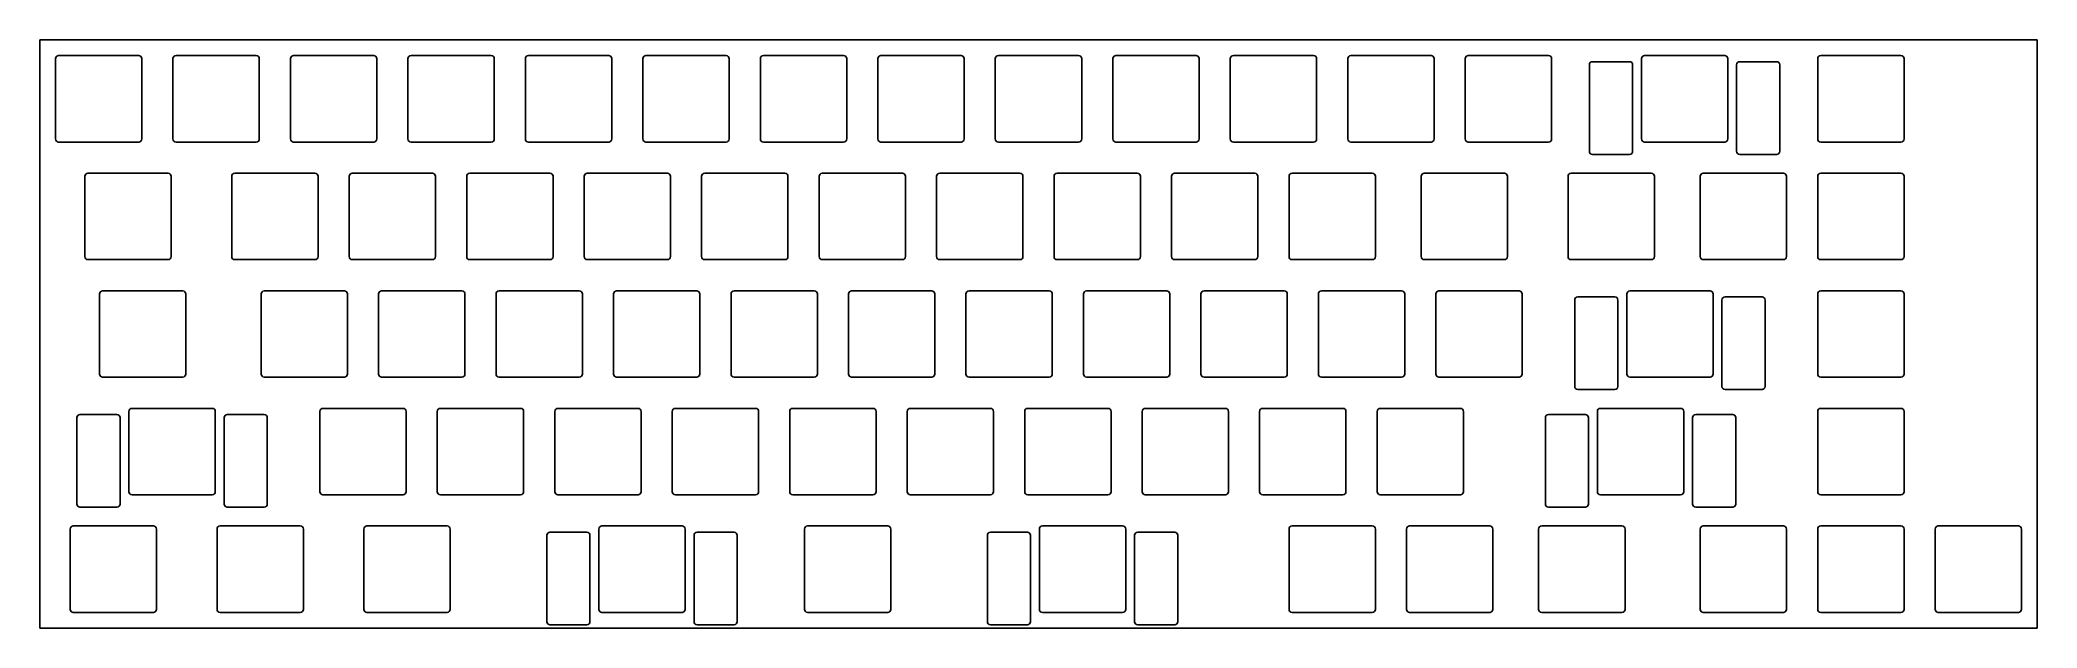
# Model space of a CAD drawing. Header units: millimetres. Extents: x 0 to 324, y -95 to 0.
import ezdxf

# ---------------------------------------------------------------- set-up
doc = ezdxf.new("R2010")
doc.units = ezdxf.units.MM

msp = doc.modelspace()

# ---------------------------------------------------------------- linework, layer by layer
for p, q in [((0, 0), (323.85, 0)), ((0, -95.25), (0, 0)), ((323.85, -95.25), (323.85, 0)), ((2.525, -3.025), (2.525, -16.025)), ((3.025, -2.525), (16.025, -2.525)), ((16.525, -3.025), (16.525, -16.025)), ((21.575, -3.025), (21.575, -16.025)), ((22.075, -2.525), (35.075, -2.525)), ((35.575, -3.025), (35.575, -16.025)), ((40.625, -3.025), (40.625, -16.025)), ((41.125, -2.525), (54.125, -2.525)), ((54.625, -3.025), (54.625, -16.025)), ((59.675, -3.025), (59.675, -16.025)), ((60.175, -2.525), (73.175, -2.525)), ((73.675, -3.025), (73.675, -16.025)), ((78.725, -3.025), (78.725, -16.025)), ((79.225, -2.525), (92.225, -2.525)), ((92.725, -3.025), (92.725, -16.025)), ((97.775, -3.025), (97.775, -16.025)), ((98.275, -2.525), (111.275, -2.525)), ((111.775, -3.025), (111.775, -16.025)), ((116.825, -3.025), (116.825, -16.025)), ((117.325, -2.525), (130.325, -2.525)), ((130.825, -3.025), (130.825, -16.025)), ((135.875, -3.025), (135.875, -16.025)), ((136.375, -2.525), (149.375, -2.525)), ((149.875, -3.025), (149.875, -16.025)), ((154.925, -3.025), (154.925, -16.025)), ((155.425, -2.525), (168.425, -2.525)), ((168.925, -3.025), (168.925, -16.025)), ((173.975, -3.025), (173.975, -16.025)), ((174.475, -2.525), (187.475, -2.525)), ((187.975, -3.025), (187.975, -16.025)), ((193.025, -3.025), (193.025, -16.025)), ((193.525, -2.525), (206.525, -2.525)), ((207.025, -3.025), (207.025, -16.025)), ((212.075, -3.025), (212.075, -16.025)), ((212.575, -2.525), (225.575, -2.525)), ((226.075, -3.025), (226.075, -16.025)), ((231.125, -3.025), (231.125, -16.025)), ((231.625, -2.525), (244.625, -2.525)), ((245.125, -3.025), (245.125, -16.025)), ((259.7, -3.025), (259.7, -16.025)), ((260.2, -2.525), (273.2, -2.525)), ((273.7, -3.025), (273.7, -16.025)), ((288.275, -3.025), (288.275, -16.025)), ((288.775, -2.525), (301.775, -2.525)), ((302.275, -3.025), (302.275, -16.025)), ((251.262, -4.025), (251.262, -18.025)), ((251.762, -3.525), (257.762, -3.525)), ((258.262, -4.025), (258.262, -18.025)), ((275.138, -4.025), (275.138, -18.025)), ((275.638, -3.525), (281.638, -3.525)), ((282.138, -4.025), (282.138, -18.025)), ((3.025, -16.525), (16.025, -16.525)), ((22.075, -16.525), (35.075, -16.525)), ((41.125, -16.525), (54.125, -16.525)), ((60.175, -16.525), (73.175, -16.525)), ((79.225, -16.525), (92.225, -16.525)), ((98.275, -16.525), (111.275, -16.525)), ((117.325, -16.525), (130.325, -16.525)), ((136.375, -16.525), (149.375, -16.525)), ((155.425, -16.525), (168.425, -16.525)), ((174.475, -16.525), (187.475, -16.525)), ((193.525, -16.525), (206.525, -16.525)), ((212.575, -16.525), (225.575, -16.525)), ((231.625, -16.525), (244.625, -16.525)), ((251.762, -18.525), (257.762, -18.525)), ((260.2, -16.525), (273.2, -16.525)), ((275.638, -18.525), (281.638, -18.525)), ((288.775, -16.525), (301.775, -16.525)), ((7.2875, -22.075), (7.2875, -35.075)), ((7.7875, -21.575), (20.7875, -21.575)), ((21.2875, -22.075), (21.2875, -35.075)), ((31.1, -22.075), (31.1, -35.075)), ((31.6, -21.575), (44.6, -21.575)), ((45.1, -22.075), (45.1, -35.075)), ((50.15, -22.075), (50.15, -35.075)), ((50.65, -21.575), (63.65, -21.575)), ((64.15, -22.075), (64.15, -35.075)), ((69.2, -22.075), (69.2, -35.075)), ((69.7, -21.575), (82.7, -21.575)), ((83.2, -22.075), (83.2, -35.075)), ((88.25, -22.075), (88.25, -35.075)), ((88.75, -21.575), (101.75, -21.575)), ((102.25, -22.075), (102.25, -35.075)), ((107.3, -22.075), (107.3, -35.075)), ((107.8, -21.575), (120.8, -21.575)), ((121.3, -22.075), (121.3, -35.075)), ((126.35, -22.075), (126.35, -35.075)), ((126.85, -21.575), (139.85, -21.575)), ((140.35, -22.075), (140.35, -35.075)), ((145.4, -22.075), (145.4, -35.075)), ((145.9, -21.575), (158.9, -21.575)), ((159.4, -22.075), (159.4, -35.075)), ((164.45, -22.075), (164.45, -35.075)), ((164.95, -21.575), (177.95, -21.575)), ((178.45, -22.075), (178.45, -35.075)), ((183.5, -22.075), (183.5, -35.075)), ((184, -21.575), (197, -21.575)), ((197.5, -22.075), (197.5, -35.075)), ((202.55, -22.075), (202.55, -35.075)), ((203.05, -21.575), (216.05, -21.575)), ((216.55, -22.075), (216.55, -35.075)), ((223.98125, -22.075), (223.98125, -35.075)), ((224.48125, -21.575), (237.48125, -21.575)), ((237.98125, -22.075), (237.98125, -35.075)), ((247.79375, -22.075), (247.79375, -35.075)), ((248.29375, -21.575), (261.29375, -21.575)), ((261.79375, -22.075), (261.79375, -35.075)), ((269.225, -22.075), (269.225, -35.075)), ((269.725, -21.575), (282.725, -21.575)), ((283.225, -22.075), (283.225, -35.075)), ((288.275, -22.075), (288.275, -35.075)), ((288.775, -21.575), (301.775, -21.575)), ((302.275, -22.075), (302.275, -35.075)), ((7.7875, -35.575), (20.7875, -35.575)), ((31.6, -35.575), (44.6, -35.575)), ((50.65, -35.575), (63.65, -35.575)), ((69.7, -35.575), (82.7, -35.575)), ((88.75, -35.575), (101.75, -35.575)), ((107.8, -35.575), (120.8, -35.575)), ((126.85, -35.575), (139.85, -35.575)), ((145.9, -35.575), (158.9, -35.575)), ((164.95, -35.575), (177.95, -35.575)), ((184, -35.575), (197, -35.575)), ((203.05, -35.575), (216.05, -35.575)), ((224.48125, -35.575), (237.48125, -35.575)), ((248.29375, -35.575), (261.29375, -35.575)), ((269.725, -35.575), (282.725, -35.575)), ((288.775, -35.575), (301.775, -35.575)), ((9.66875, -41.125), (9.66875, -54.125)), ((10.16875, -40.625), (23.16875, -40.625)), ((23.66875, -41.125), (23.66875, -54.125)), ((35.8625, -41.125), (35.8625, -54.125)), ((36.3625, -40.625), (49.3625, -40.625)), ((49.8625, -41.125), (49.8625, -54.125)), ((54.9125, -41.125), (54.9125, -54.125)), ((55.4125, -40.625), (68.4125, -40.625)), ((68.9125, -41.125), (68.9125, -54.125)), ((73.9625, -41.125), (73.9625, -54.125)), ((74.4625, -40.625), (87.4625, -40.625)), ((87.9625, -41.125), (87.9625, -54.125)), ((93.0125, -41.125), (93.0125, -54.125)), ((93.5125, -40.625), (106.5125, -40.625)), ((107.0125, -41.125), (107.0125, -54.125)), ((112.0625, -41.125), (112.0625, -54.125)), ((112.5625, -40.625), (125.5625, -40.625)), ((126.0625, -41.125), (126.0625, -54.125)), ((131.1125, -41.125), (131.1125, -54.125)), ((131.6125, -40.625), (144.6125, -40.625)), ((145.1125, -41.125), (145.1125, -54.125)), ((150.1625, -41.125), (150.1625, -54.125)), ((150.6625, -40.625), (163.6625, -40.625)), ((164.1625, -41.125), (164.1625, -54.125)), ((169.2125, -41.125), (169.2125, -54.125)), ((169.7125, -40.625), (182.7125, -40.625)), ((183.2125, -41.125), (183.2125, -54.125)), ((188.2625, -41.125), (188.2625, -54.125)), ((188.7625, -40.625), (201.7625, -40.625)), ((202.2625, -41.125), (202.2625, -54.125)), ((207.3125, -41.125), (207.3125, -54.125)), ((207.8125, -40.625), (220.8125, -40.625)), ((221.3125, -41.125), (221.3125, -54.125)), ((226.3625, -41.125), (226.3625, -54.125)), ((226.8625, -40.625), (239.8625, -40.625)), ((240.3625, -41.125), (240.3625, -54.125)), ((249.38075, -41.625), (255.38075, -41.625)), ((257.31875, -41.125), (257.31875, -54.125)), ((257.81875, -40.625), (270.81875, -40.625)), ((271.31875, -41.125), (271.31875, -54.125)), ((273.25675, -41.625), (279.25675, -41.625)), ((288.275, -41.125), (288.275, -54.125)), ((288.775, -40.625), (301.775, -40.625)), ((302.275, -41.125), (302.275, -54.125)), ((248.88075, -42.125), (248.88075, -56.125)), ((255.88075, -42.125), (255.88075, -56.125)), ((272.75675, -42.125), (272.75675, -56.125)), ((279.75675, -42.125), (279.75675, -56.125)), ((10.16875, -54.625), (23.16875, -54.625)), ((36.3625, -54.625), (49.3625, -54.625)), ((55.4125, -54.625), (68.4125, -54.625)), ((74.4625, -54.625), (87.4625, -54.625)), ((93.5125, -54.625), (106.5125, -54.625)), ((112.5625, -54.625), (125.5625, -54.625)), ((131.6125, -54.625), (144.6125, -54.625)), ((150.6625, -54.625), (163.6625, -54.625)), ((169.7125, -54.625), (182.7125, -54.625)), ((188.7625, -54.625), (201.7625, -54.625)), ((207.8125, -54.625), (220.8125, -54.625)), ((226.8625, -54.625), (239.8625, -54.625)), ((257.81875, -54.625), (270.81875, -54.625)), ((288.775, -54.625), (301.775, -54.625)), ((249.38075, -56.625), (255.38075, -56.625)), ((273.25675, -56.625), (279.25675, -56.625)), ((5.99325, -61.175), (5.99325, -75.175)), ((6.49325, -60.675), (12.49325, -60.675)), ((12.99325, -61.175), (12.99325, -75.175)), ((14.43125, -60.175), (14.43125, -73.175)), ((14.93125, -59.675), (27.93125, -59.675)), ((28.43125, -60.175), (28.43125, -73.175)), ((29.86925, -61.175), (29.86925, -75.175)), ((30.36925, -60.675), (36.36925, -60.675)), ((36.86925, -61.175), (36.86925, -75.175)), ((45.3875, -60.175), (45.3875, -73.175)), ((45.8875, -59.675), (58.8875, -59.675)), ((59.3875, -60.175), (59.3875, -73.175)), ((64.4375, -60.175), (64.4375, -73.175)), ((64.9375, -59.675), (77.9375, -59.675)), ((78.4375, -60.175), (78.4375, -73.175)), ((83.4875, -60.175), (83.4875, -73.175)), ((83.9875, -59.675), (96.9875, -59.675)), ((97.4875, -60.175), (97.4875, -73.175)), ((102.5375, -60.175), (102.5375, -73.175)), ((103.0375, -59.675), (116.0375, -59.675)), ((116.5375, -60.175), (116.5375, -73.175)), ((121.5875, -60.175), (121.5875, -73.175)), ((122.0875, -59.675), (135.0875, -59.675)), ((135.5875, -60.175), (135.5875, -73.175)), ((140.6375, -60.175), (140.6375, -73.175)), ((141.1375, -59.675), (154.1375, -59.675)), ((154.6375, -60.175), (154.6375, -73.175)), ((159.6875, -60.175), (159.6875, -73.175)), ((160.1875, -59.675), (173.1875, -59.675)), ((173.6875, -60.175), (173.6875, -73.175)), ((178.7375, -60.175), (178.7375, -73.175)), ((179.2375, -59.675), (192.2375, -59.675)), ((192.7375, -60.175), (192.7375, -73.175)), ((197.7875, -60.175), (197.7875, -73.175)), ((198.2875, -59.675), (211.2875, -59.675)), ((211.7875, -60.175), (211.7875, -73.175)), ((216.8375, -60.175), (216.8375, -73.175)), ((217.3375, -59.675), (230.3375, -59.675)), ((230.8375, -60.175), (230.8375, -73.175)), ((244.11825, -61.175), (244.11825, -75.175)), ((244.61825, -60.675), (250.61825, -60.675)), ((251.11825, -61.175), (251.11825, -75.175)), ((252.55625, -60.175), (252.55625, -73.175)), ((253.05625, -59.675), (266.05625, -59.675)), ((266.55625, -60.175), (266.55625, -73.175)), ((267.99425, -61.175), (267.99425, -75.175)), ((268.49425, -60.675), (274.49425, -60.675)), ((274.99425, -61.175), (274.99425, -75.175)), ((288.275, -60.175), (288.275, -73.175)), ((288.775, -59.675), (301.775, -59.675)), ((302.275, -60.175), (302.275, -73.175)), ((14.93125, -73.675), (27.93125, -73.675)), ((45.8875, -73.675), (58.8875, -73.675)), ((64.9375, -73.675), (77.9375, -73.675)), ((83.9875, -73.675), (96.9875, -73.675)), ((103.0375, -73.675), (116.0375, -73.675)), ((122.0875, -73.675), (135.0875, -73.675)), ((141.1375, -73.675), (154.1375, -73.675)), ((160.1875, -73.675), (173.1875, -73.675)), ((179.2375, -73.675), (192.2375, -73.675)), ((198.2875, -73.675), (211.2875, -73.675)), ((217.3375, -73.675), (230.3375, -73.675)), ((253.05625, -73.675), (266.05625, -73.675)), ((288.775, -73.675), (301.775, -73.675)), ((6.49325, -75.675), (12.49325, -75.675)), ((30.36925, -75.675), (36.36925, -75.675)), ((244.61825, -75.675), (250.61825, -75.675)), ((268.49425, -75.675), (274.49425, -75.675)), ((4.90625, -79.225), (4.90625, -92.225)), ((5.40625, -78.725), (18.40625, -78.725)), ((18.90625, -79.225), (18.90625, -92.225)), ((28.71875, -79.225), (28.71875, -92.225)), ((29.21875, -78.725), (42.21875, -78.725)), ((42.71875, -79.225), (42.71875, -92.225)), ((52.53125, -79.225), (52.53125, -92.225)), ((53.03125, -78.725), (66.03125, -78.725)), ((66.53125, -79.225), (66.53125, -92.225)), ((82.19325, -80.225), (82.19325, -94.225)), ((82.69325, -79.725), (88.69325, -79.725)), ((89.19325, -80.225), (89.19325, -94.225)), ((90.63125, -79.225), (90.63125, -92.225)), ((91.13125, -78.725), (104.13125, -78.725)), ((104.63125, -79.225), (104.63125, -92.225)), ((106.06925, -80.225), (106.06925, -94.225)), ((106.56925, -79.725), (112.56925, -79.725)), ((113.06925, -80.225), (113.06925, -94.225)), ((123.96875, -79.225), (123.96875, -92.225)), ((124.46875, -78.725), (137.46875, -78.725)), ((137.96875, -79.225), (137.96875, -92.225)), ((153.63075, -80.225), (153.63075, -94.225)), ((154.13075, -79.725), (160.13075, -79.725)), ((160.63075, -80.225), (160.63075, -94.225)), ((162.06875, -79.225), (162.06875, -92.225)), ((162.56875, -78.725), (175.56875, -78.725)), ((176.06875, -79.225), (176.06875, -92.225)), ((177.50675, -80.225), (177.50675, -94.225)), ((178.00675, -79.725), (184.00675, -79.725)), ((184.50675, -80.225), (184.50675, -94.225)), ((202.55, -79.225), (202.55, -92.225)), ((203.05, -78.725), (216.05, -78.725)), ((216.55, -79.225), (216.55, -92.225)), ((221.6, -79.225), (221.6, -92.225)), ((222.1, -78.725), (235.1, -78.725)), ((235.6, -79.225), (235.6, -92.225)), ((243.03125, -79.225), (243.03125, -92.225)), ((243.53125, -78.725), (256.53125, -78.725)), ((257.03125, -79.225), (257.03125, -92.225)), ((269.225, -79.225), (269.225, -92.225)), ((269.725, -78.725), (282.725, -78.725)), ((283.225, -79.225), (283.225, -92.225)), ((288.275, -79.225), (288.275, -92.225)), ((288.775, -78.725), (301.775, -78.725)), ((302.275, -79.225), (302.275, -92.225)), ((307.325, -79.225), (307.325, -92.225)), ((307.825, -78.725), (320.825, -78.725)), ((321.325, -79.225), (321.325, -92.225)), ((5.40625, -92.725), (18.40625, -92.725)), ((29.21875, -92.725), (42.21875, -92.725)), ((53.03125, -92.725), (66.03125, -92.725)), ((91.13125, -92.725), (104.13125, -92.725)), ((124.46875, -92.725), (137.46875, -92.725)), ((162.56875, -92.725), (175.56875, -92.725)), ((203.05, -92.725), (216.05, -92.725)), ((222.1, -92.725), (235.1, -92.725)), ((243.53125, -92.725), (256.53125, -92.725)), ((269.725, -92.725), (282.725, -92.725)), ((288.775, -92.725), (301.775, -92.725)), ((307.825, -92.725), (320.825, -92.725)), ((0, -95.25), (323.85, -95.25)), ((82.69325, -94.725), (88.69325, -94.725)), ((106.56925, -94.725), (112.56925, -94.725)), ((154.13075, -94.725), (160.13075, -94.725)), ((178.00675, -94.725), (184.00675, -94.725))]:
    msp.add_line(p, q)
for centre, start, end in [((3.025, -3.025), 90, 180), ((16.025, -3.025), 0, 90), ((22.075, -3.025), 90, 180), ((35.075, -3.025), 0, 90), ((41.125, -3.025), 90, 180), ((54.125, -3.025), 0, 90), ((60.175, -3.025), 90, 180), ((73.175, -3.025), 0, 90), ((79.225, -3.025), 90, 180), ((92.225, -3.025), 0, 90), ((98.275, -3.025), 90, 180), ((111.275, -3.025), 0, 90), ((117.325, -3.025), 90, 180), ((130.325, -3.025), 0, 90), ((136.375, -3.025), 90, 180), ((149.375, -3.025), 0, 90), ((155.425, -3.025), 90, 180), ((168.425, -3.025), 0, 90), ((174.475, -3.025), 90, 180), ((187.475, -3.025), 0, 90), ((193.525, -3.025), 90, 180), ((206.525, -3.025), 0, 90), ((212.575, -3.025), 90, 180), ((225.575, -3.025), 0, 90), ((231.625, -3.025), 90, 180), ((244.625, -3.025), 0, 90), ((260.2, -3.025), 90, 180), ((273.2, -3.025), 0, 90), ((288.775, -3.025), 90, 180), ((301.775, -3.025), 0, 90), ((251.762, -4.025), 90, 180), ((257.762, -4.025), 0, 90), ((275.638, -4.025), 90, 180), ((281.638, -4.025), 0, 90), ((3.025, -16.025), 180, 270), ((16.025, -16.025), 270, 0), ((22.075, -16.025), 180, 270), ((35.075, -16.025), 270, 0), ((41.125, -16.025), 180, 270), ((54.125, -16.025), 270, 0), ((60.175, -16.025), 180, 270), ((73.175, -16.025), 270, 0), ((79.225, -16.025), 180, 270), ((92.225, -16.025), 270, 0), ((98.275, -16.025), 180, 270), ((111.275, -16.025), 270, 0), ((117.325, -16.025), 180, 270), ((130.325, -16.025), 270, 0), ((136.375, -16.025), 180, 270), ((149.375, -16.025), 270, 0), ((155.425, -16.025), 180, 270), ((168.425, -16.025), 270, 0), ((174.475, -16.025), 180, 270), ((187.475, -16.025), 270, 0), ((193.525, -16.025), 180, 270), ((206.525, -16.025), 270, 0), ((212.575, -16.025), 180, 270), ((225.575, -16.025), 270, 0), ((231.625, -16.025), 180, 270), ((244.625, -16.025), 270, 0), ((260.2, -16.025), 180, 270), ((273.2, -16.025), 270, 0), ((288.775, -16.025), 180, 270), ((301.775, -16.025), 270, 0), ((251.762, -18.025), 180, 270), ((257.762, -18.025), 270, 0), ((275.638, -18.025), 180, 270), ((281.638, -18.025), 270, 0), ((7.7875, -22.075), 90, 180), ((20.7875, -22.075), 0, 90), ((31.6, -22.075), 90, 180), ((44.6, -22.075), 0, 90), ((50.65, -22.075), 90, 180), ((63.65, -22.075), 0, 90), ((69.7, -22.075), 90, 180), ((82.7, -22.075), 0, 90), ((88.75, -22.075), 90, 180), ((101.75, -22.075), 0, 90), ((107.8, -22.075), 90, 180), ((120.8, -22.075), 0, 90), ((126.85, -22.075), 90, 180), ((139.85, -22.075), 0, 90), ((145.9, -22.075), 90, 180), ((158.9, -22.075), 0, 90), ((164.95, -22.075), 90, 180), ((177.95, -22.075), 0, 90), ((184, -22.075), 90, 180), ((197, -22.075), 0, 90), ((203.05, -22.075), 90, 180), ((216.05, -22.075), 0, 90), ((224.48125, -22.075), 90, 180), ((237.48125, -22.075), 0, 90), ((248.29375, -22.075), 90, 180), ((261.29375, -22.075), 0, 90), ((269.725, -22.075), 90, 180), ((282.725, -22.075), 0, 90), ((288.775, -22.075), 90, 180), ((301.775, -22.075), 0, 90), ((7.7875, -35.075), 180, 270), ((20.7875, -35.075), 270, 0), ((31.6, -35.075), 180, 270), ((44.6, -35.075), 270, 0), ((50.65, -35.075), 180, 270), ((63.65, -35.075), 270, 0), ((69.7, -35.075), 180, 270), ((82.7, -35.075), 270, 0), ((88.75, -35.075), 180, 270), ((101.75, -35.075), 270, 0), ((107.8, -35.075), 180, 270), ((120.8, -35.075), 270, 0), ((126.85, -35.075), 180, 270), ((139.85, -35.075), 270, 0), ((145.9, -35.075), 180, 270), ((158.9, -35.075), 270, 0), ((164.95, -35.075), 180, 270), ((177.95, -35.075), 270, 0), ((184, -35.075), 180, 270), ((197, -35.075), 270, 0), ((203.05, -35.075), 180, 270), ((216.05, -35.075), 270, 0), ((224.48125, -35.075), 180, 270), ((237.48125, -35.075), 270, 0), ((248.29375, -35.075), 180, 270), ((261.29375, -35.075), 270, 0), ((269.725, -35.075), 180, 270), ((282.725, -35.075), 270, 0), ((288.775, -35.075), 180, 270), ((301.775, -35.075), 270, 0), ((10.16875, -41.125), 90, 180), ((23.16875, -41.125), 0, 90), ((36.3625, -41.125), 90, 180), ((49.3625, -41.125), 0, 90), ((55.4125, -41.125), 90, 180), ((68.4125, -41.125), 0, 90), ((74.4625, -41.125), 90, 180), ((87.4625, -41.125), 0, 90), ((93.5125, -41.125), 90, 180), ((106.5125, -41.125), 0, 90), ((112.5625, -41.125), 90, 180), ((125.5625, -41.125), 0, 90), ((131.6125, -41.125), 90, 180), ((144.6125, -41.125), 0, 90), ((150.6625, -41.125), 90, 180), ((163.6625, -41.125), 0, 90), ((169.7125, -41.125), 90, 180), ((182.7125, -41.125), 0, 90), ((188.7625, -41.125), 90, 180), ((201.7625, -41.125), 0, 90), ((207.8125, -41.125), 90, 180), ((220.8125, -41.125), 0, 90), ((226.8625, -41.125), 90, 180), ((239.8625, -41.125), 0, 90), ((249.38075, -42.125), 90, 180), ((255.38075, -42.125), 0, 90), ((257.81875, -41.125), 90, 180), ((270.81875, -41.125), 0, 90), ((273.25675, -42.125), 90, 180), ((279.25675, -42.125), 0, 90), ((288.775, -41.125), 90, 180), ((301.775, -41.125), 0, 90), ((10.16875, -54.125), 180, 270), ((23.16875, -54.125), 270, 0), ((36.3625, -54.125), 180, 270), ((49.3625, -54.125), 270, 0), ((55.4125, -54.125), 180, 270), ((68.4125, -54.125), 270, 0), ((74.4625, -54.125), 180, 270), ((87.4625, -54.125), 270, 0), ((93.5125, -54.125), 180, 270), ((106.5125, -54.125), 270, 0), ((112.5625, -54.125), 180, 270), ((125.5625, -54.125), 270, 0), ((131.6125, -54.125), 180, 270), ((144.6125, -54.125), 270, 0), ((150.6625, -54.125), 180, 270), ((163.6625, -54.125), 270, 0), ((169.7125, -54.125), 180, 270), ((182.7125, -54.125), 270, 0), ((188.7625, -54.125), 180, 270), ((201.7625, -54.125), 270, 0), ((207.8125, -54.125), 180, 270), ((220.8125, -54.125), 270, 0), ((226.8625, -54.125), 180, 270), ((239.8625, -54.125), 270, 0), ((257.81875, -54.125), 180, 270), ((270.81875, -54.125), 270, 0), ((288.775, -54.125), 180, 270), ((301.775, -54.125), 270, 0), ((249.38075, -56.125), 180, 270), ((255.38075, -56.125), 270, 0), ((273.25675, -56.125), 180, 270), ((279.25675, -56.125), 270, 0), ((6.49325, -61.175), 90, 180), ((12.49325, -61.175), 0, 90), ((14.93125, -60.175), 90, 180), ((27.93125, -60.175), 0, 90), ((30.36925, -61.175), 90, 180), ((36.36925, -61.175), 0, 90), ((45.8875, -60.175), 90, 180), ((58.8875, -60.175), 0, 90), ((64.9375, -60.175), 90, 180), ((77.9375, -60.175), 0, 90), ((83.9875, -60.175), 90, 180), ((96.9875, -60.175), 0, 90), ((103.0375, -60.175), 90, 180), ((116.0375, -60.175), 0, 90), ((122.0875, -60.175), 90, 180), ((135.0875, -60.175), 0, 90), ((141.1375, -60.175), 90, 180), ((154.1375, -60.175), 0, 90), ((160.1875, -60.175), 90, 180), ((173.1875, -60.175), 0, 90), ((179.2375, -60.175), 90, 180), ((192.2375, -60.175), 0, 90), ((198.2875, -60.175), 90, 180), ((211.2875, -60.175), 0, 90), ((217.3375, -60.175), 90, 180), ((230.3375, -60.175), 0, 90), ((244.61825, -61.175), 90, 180), ((250.61825, -61.175), 0, 90), ((253.05625, -60.175), 90, 180), ((266.05625, -60.175), 0, 90), ((268.49425, -61.175), 90, 180), ((274.49425, -61.175), 0, 90), ((288.775, -60.175), 90, 180), ((301.775, -60.175), 0, 90), ((14.93125, -73.175), 180, 270), ((27.93125, -73.175), 270, 0), ((45.8875, -73.175), 180, 270), ((58.8875, -73.175), 270, 0), ((64.9375, -73.175), 180, 270), ((77.9375, -73.175), 270, 0), ((83.9875, -73.175), 180, 270), ((96.9875, -73.175), 270, 0), ((103.0375, -73.175), 180, 270), ((116.0375, -73.175), 270, 0), ((122.0875, -73.175), 180, 270), ((135.0875, -73.175), 270, 0), ((141.1375, -73.175), 180, 270), ((154.1375, -73.175), 270, 0), ((160.1875, -73.175), 180, 270), ((173.1875, -73.175), 270, 0), ((179.2375, -73.175), 180, 270), ((192.2375, -73.175), 270, 0), ((198.2875, -73.175), 180, 270), ((211.2875, -73.175), 270, 0), ((217.3375, -73.175), 180, 270), ((230.3375, -73.175), 270, 0), ((253.05625, -73.175), 180, 270), ((266.05625, -73.175), 270, 0), ((288.775, -73.175), 180, 270), ((301.775, -73.175), 270, 0), ((6.49325, -75.175), 180, 270), ((12.49325, -75.175), 270, 0), ((30.36925, -75.175), 180, 270), ((36.36925, -75.175), 270, 0), ((244.61825, -75.175), 180, 270), ((250.61825, -75.175), 270, 0), ((268.49425, -75.175), 180, 270), ((274.49425, -75.175), 270, 0), ((5.40625, -79.225), 90, 180), ((18.40625, -79.225), 0, 90), ((29.21875, -79.225), 90, 180), ((42.21875, -79.225), 0, 90), ((53.03125, -79.225), 90, 180), ((66.03125, -79.225), 0, 90), ((82.69325, -80.225), 90, 180), ((88.69325, -80.225), 0, 90), ((91.13125, -79.225), 90, 180), ((104.13125, -79.225), 0, 90), ((106.56925, -80.225), 90, 180), ((112.56925, -80.225), 0, 90), ((124.46875, -79.225), 90, 180), ((137.46875, -79.225), 0, 90), ((154.13075, -80.225), 90, 180), ((160.13075, -80.225), 0, 90), ((162.56875, -79.225), 90, 180), ((175.56875, -79.225), 0, 90), ((178.00675, -80.225), 90, 180), ((184.00675, -80.225), 0, 90), ((203.05, -79.225), 90, 180), ((216.05, -79.225), 0, 90), ((222.1, -79.225), 90, 180), ((235.1, -79.225), 0, 90), ((243.53125, -79.225), 90, 180), ((256.53125, -79.225), 0, 90), ((269.725, -79.225), 90, 180), ((282.725, -79.225), 0, 90), ((288.775, -79.225), 90, 180), ((301.775, -79.225), 0, 90), ((307.825, -79.225), 90, 180), ((320.825, -79.225), 0, 90), ((5.40625, -92.225), 180, 270), ((18.40625, -92.225), 270, 0), ((29.21875, -92.225), 180, 270), ((42.21875, -92.225), 270, 0), ((53.03125, -92.225), 180, 270), ((66.03125, -92.225), 270, 0), ((91.13125, -92.225), 180, 270), ((104.13125, -92.225), 270, 0), ((124.46875, -92.225), 180, 270), ((137.46875, -92.225), 270, 0), ((162.56875, -92.225), 180, 270), ((175.56875, -92.225), 270, 0), ((203.05, -92.225), 180, 270), ((216.05, -92.225), 270, 0), ((222.1, -92.225), 180, 270), ((235.1, -92.225), 270, 0), ((243.53125, -92.225), 180, 270), ((256.53125, -92.225), 270, 0), ((269.725, -92.225), 180, 270), ((282.725, -92.225), 270, 0), ((288.775, -92.225), 180, 270), ((301.775, -92.225), 270, 0), ((307.825, -92.225), 180, 270), ((320.825, -92.225), 270, 0), ((82.69325, -94.225), 180, 270), ((88.69325, -94.225), 270, 0), ((106.56925, -94.225), 180, 270), ((112.56925, -94.225), 270, 0), ((154.13075, -94.225), 180, 270), ((160.13075, -94.225), 270, 0), ((178.00675, -94.225), 180, 270), ((184.00675, -94.225), 270, 0)]:
    msp.add_arc(centre, 0.5, start, end)

doc.saveas('drawing.dxf')
